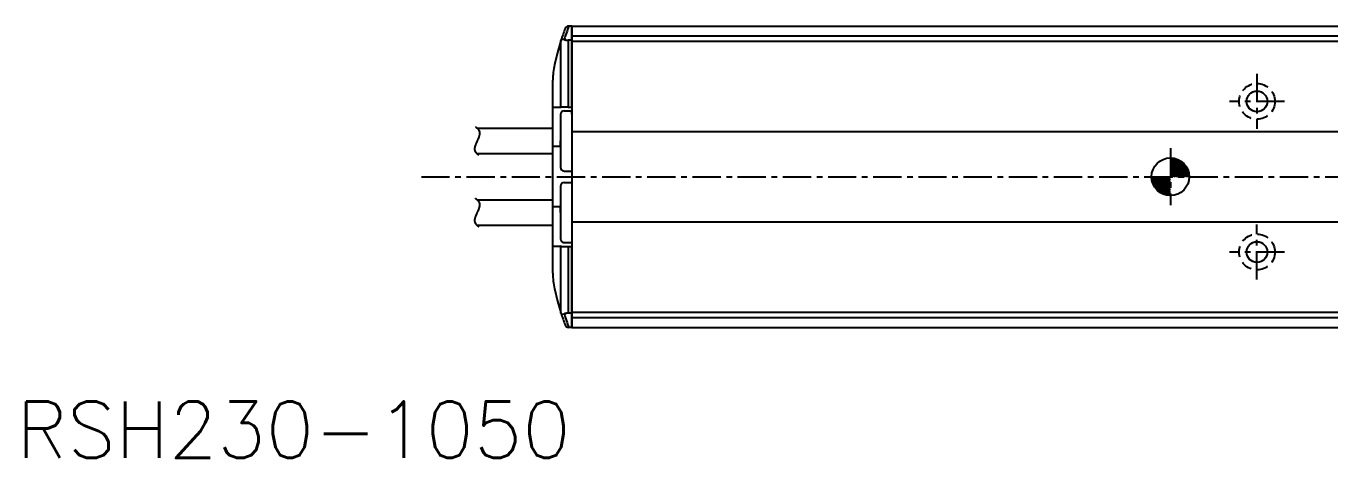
# Model space of a CAD drawing. Extents: x -693 to 850, y 35 to 506.
# Drawn here: x -649.3 to -303, y 34.6 to 149.3 of the extents above; entities that cross this region are included whole.
import ezdxf

# ---------------------------------------------------------------- set-up
doc = ezdxf.new("R2010")
doc.units = 0
doc.linetypes.add('CENTER', pattern=[12, 7.5, -1.5, 1.5, -1.5])
doc.linetypes.add('DASHED', pattern=[4.5, 3, -1.5])
doc.layers.get('0').update_dxf_attribs({"linetype": 'CONTINUOUS'})
doc.layers.add('CENTER', color=1, linetype='CENTER')
doc.styles.get("Standard").update_dxf_attribs({"font": 'txt.shx'})

# ---------------------------------------------------------------- blocks, each defined once
blk = doc.blocks.new('*X2')
at = {"color": 0}
for p, q in [((-345.42, 114.11), (-345.23, 114.3)), ((-345.42, 113.66), (-344.82, 114.26)), ((-345.42, 113.21), (-344.43, 114.2)), ((-345.42, 112.77), (-344.07, 114.12)), ((-345.42, 112.32), (-343.73, 114.01)), ((-345.42, 111.87), (-343.41, 113.88)), ((-345.42, 111.42), (-343.11, 113.74)), ((-345.42, 110.98), (-342.83, 113.57)), ((-345.42, 110.53), (-342.56, 113.4)), ((-345.42, 110.08), (-342.3, 113.21)), ((-345.42, 109.64), (-342.06, 113)), ((-345.31, 109.3), (-341.83, 112.78)), ((-344.86, 109.3), (-341.62, 112.55)), ((-344.42, 109.3), (-341.42, 112.3)), ((-343.97, 109.3), (-341.24, 112.03)), ((-343.52, 109.3), (-341.07, 111.76)), ((-343.07, 109.3), (-340.91, 111.46)), ((-342.63, 109.3), (-340.78, 111.15)), ((-342.18, 109.3), (-340.66, 110.82)), ((-350.42, 109.11), (-350.23, 109.3)), ((-350.39, 108.7), (-349.78, 109.3)), ((-350.32, 108.31), (-349.34, 109.3)), ((-350.24, 107.95), (-348.89, 109.3)), ((-350.13, 107.61), (-348.44, 109.3)), ((-350, 107.29), (-347.99, 109.3)), ((-349.86, 106.99), (-347.55, 109.3)), ((-349.7, 106.7), (-347.1, 109.3)), ((-349.52, 106.43), (-346.65, 109.3)), ((-349.33, 106.18), (-346.21, 109.3)), ((-349.12, 105.94), (-345.76, 109.3)), ((-348.9, 105.71), (-345.42, 109.19)), ((-348.67, 105.5), (-345.42, 108.74)), ((-348.42, 105.3), (-345.42, 108.29)), ((-348.16, 105.11), (-345.42, 107.85)), ((-347.88, 104.94), (-345.42, 107.4)), ((-341.73, 109.3), (-340.56, 110.47)), ((-341.29, 109.3), (-340.49, 110.1)), ((-340.84, 109.3), (-340.44, 109.7)), ((-347.58, 104.79), (-345.42, 106.95)), ((-347.27, 104.66), (-345.42, 106.51)), ((-346.94, 104.54), (-345.42, 106.06)), ((-346.59, 104.44), (-345.42, 105.61)), ((-346.22, 104.37), (-345.42, 105.16)), ((-345.82, 104.32), (-345.42, 104.72))]:
    blk.add_line(p, q, dxfattribs=at)

msp = doc.modelspace()

# ---------------------------------------------------------------- linework, layer by layer
at = {"color": 7, "linetype": 'CONTINUOUS'}
for p, q in [((-505.21, 149.3), (-505.15, 149.3)), ((-504.42, 149.3), (-505.15, 149.3)), ((-504.42, 149.3), (-504.42, 69.3)), ((-504.42, 149.3), (835.58, 149.3)), ((-504.42, 145.55), (-504.42, 149.3)), ((-507.31, 145.38), (-507.27, 145.51)), ((-504.42, 145.55), (-505.37, 145.55)), ((-505.37, 145.55), (-505.37, 127.8)), ((-504.42, 146.7), (835.58, 146.7)), ((-504.42, 127.8), (-504.42, 145.55)), ((-507.31, 127.8), (-507.31, 145.38)), ((-504.42, 145.3), (835.58, 145.3)), ((-509.42, 83.65), (-509.42, 134.95)), ((-509.42, 127.75), (-509.25, 127.8)), ((-509.25, 127.8), (-507.31, 127.8)), ((-507.42, 127.73), (-507.22, 127.8)), ((-507.42, 125.8), (-507.42, 111.8)), ((-505.37, 127.8), (-507.31, 127.8)), ((-506.42, 126.8), (-504.42, 126.8)), ((-505.37, 127.8), (-504.42, 127.8)), ((-504.42, 127.8), (-504.42, 126.82)), ((-504.42, 125.88), (-504.42, 126.82)), ((-504.42, 126.8), (-504.42, 110.8)), ((-504.42, 125.88), (-504.42, 125.35)), ((-529.51, 122.15), (-509.42, 122.15)), ((-504.42, 121.3), (835.58, 121.3)), ((-507.42, 117.3), (-507.42, 118.8)), ((-529.59, 115.45), (-509.42, 115.45)), ((-507.42, 117.3), (-509.42, 117.3)), ((-506.42, 110.8), (-504.42, 110.8)), ((-506.42, 107.8), (-504.42, 107.8)), ((-504.42, 107.8), (-504.42, 91.8)), ((-507.42, 106.8), (-507.42, 92.8)), ((-529.57, 103.2), (-509.42, 103.2)), ((-507.42, 101.3), (-509.42, 101.3)), ((-507.42, 99.8), (-507.42, 101.3)), ((-504.42, 97.3), (835.58, 97.3)), ((-529.55, 96.4), (-509.42, 96.4)), ((-509.25, 90.8), (-509.42, 90.86)), ((-507.31, 90.8), (-509.25, 90.8)), ((-507.22, 90.8), (-507.42, 90.88)), ((-507.31, 73.22), (-507.31, 90.8)), ((-507.31, 90.8), (-505.37, 90.8)), ((-506.42, 91.8), (-504.42, 91.8)), ((-505.37, 90.8), (-505.37, 73.05)), ((-505.37, 90.8), (-504.42, 90.8)), ((-504.42, 93.25), (-504.42, 92.73)), ((-504.42, 92.73), (-504.42, 91.79)), ((-504.42, 91.79), (-504.42, 90.8)), ((-504.42, 73.05), (-504.42, 90.8)), ((-507.27, 73.09), (-507.31, 73.22)), ((-504.42, 73.05), (-505.37, 73.05)), ((-504.42, 73.3), (835.58, 73.3)), ((-504.42, 69.3), (-504.42, 73.05)), ((-505.15, 69.3), (-505.21, 69.3)), ((-504.42, 69.3), (-505.15, 69.3)), ((-504.42, 71.9), (835.58, 71.9)), ((-504.42, 69.3), (835.58, 69.3))]:
    msp.add_line(p, q, dxfattribs=at)
for points in [[(-506.43, 145.73), (-506.64, 145.78), (-506.95, 145.78), (-507.17, 145.68), (-507.27, 145.51)], [(-507.31, 145.38), (-508.23, 142.29), (-509, 139.03)], [(-509, 79.58), (-508.23, 76.3), (-507.31, 73.22)], [(-507.27, 73.09), (-507.23, 72.99), (-507.08, 72.86), (-506.82, 72.81), (-506.43, 72.88)]]:
    msp.add_lwpolyline(points, dxfattribs=at)
for points in [[(-506.43, 145.72, 0), (-506.42, 145.72, 0), (-506.42, 145.72, 0), (-506.41, 145.72, 0), (-506.4, 145.72, 0), (-506.39, 145.71, 0), (-506.39, 145.71, 0), (-506.38, 145.71, 0), (-506.37, 145.7, 0), (-506.36, 145.7, 0), (-506.36, 145.7, 0), (-506.35, 145.7, 0), (-506.34, 145.69, 0), (-506.33, 145.69, 0), (-506.32, 145.69, 0), (-506.32, 145.69, 0), (-506.31, 145.69, 0), (-506.3, 145.68, 0), (-506.29, 145.68, 0), (-506.29, 145.68, 0), (-506.28, 145.68, 0), (-506.27, 145.67, 0), (-506.26, 145.67, 0), (-506.25, 145.67, 0), (-506.25, 145.67, 0), (-506.24, 145.66, 0), (-506.23, 145.66, 0), (-506.22, 145.66, 0), (-506.21, 145.66, 0), (-506.21, 145.66, 0), (-506.2, 145.65, 0), (-506.19, 145.65, 0), (-506.18, 145.65, 0), (-506.18, 145.65, 0), (-506.17, 145.65, 0), (-506.16, 145.64, 0), (-506.15, 145.64, 0), (-506.14, 145.64, 0), (-506.13, 145.64, 0), (-506.13, 145.63, 0), (-506.12, 145.63, 0), (-506.11, 145.63, 0), (-506.1, 145.63, 0), (-506.1, 145.63, 0), (-506.09, 145.63, 0), (-506.08, 145.62, 0), (-506.07, 145.62, 0), (-506.06, 145.62, 0), (-506.05, 145.62, 0), (-506.05, 145.62, 0), (-506.04, 145.62, 0), (-506.03, 145.61, 0), (-506.02, 145.61, 0), (-506.01, 145.61, 0), (-506, 145.61, 0), (-506, 145.61, 0), (-505.99, 145.6, 0), (-505.98, 145.6, 0), (-505.97, 145.6, 0), (-505.96, 145.6, 0), (-505.95, 145.6, 0), (-505.95, 145.6, 0), (-505.94, 145.6, 0), (-505.93, 145.59, 0), (-505.92, 145.59, 0), (-505.91, 145.59, 0), (-505.9, 145.59, 0), (-505.89, 145.59, 0), (-505.89, 145.59, 0), (-505.88, 145.59, 0), (-505.87, 145.59, 0), (-505.86, 145.58, 0), (-505.85, 145.58, 0), (-505.84, 145.58, 0), (-505.84, 145.58, 0), (-505.83, 145.58, 0), (-505.82, 145.58, 0), (-505.81, 145.58, 0), (-505.8, 145.58, 0), (-505.79, 145.57, 0), (-505.78, 145.57, 0), (-505.78, 145.57, 0), (-505.77, 145.57, 0), (-505.76, 145.57, 0), (-505.75, 145.57, 0), (-505.74, 145.57, 0), (-505.73, 145.57, 0), (-505.72, 145.57, 0), (-505.72, 145.57, 0), (-505.71, 145.56, 0), (-505.7, 145.56, 0), (-505.69, 145.56, 0), (-505.68, 145.56, 0), (-505.67, 145.56, 0), (-505.66, 145.56, 0), (-505.65, 145.56, 0), (-505.65, 145.56, 0), (-505.64, 145.56, 0), (-505.63, 145.56, 0), (-505.62, 145.56, 0), (-505.61, 145.56, 0), (-505.6, 145.56, 0), (-505.59, 145.56, 0), (-505.58, 145.56, 0), (-505.58, 145.56, 0), (-505.57, 145.55, 0), (-505.56, 145.55, 0), (-505.55, 145.55, 0), (-505.54, 145.55, 0), (-505.53, 145.55, 0), (-505.52, 145.55, 0), (-505.52, 145.55, 0), (-505.51, 145.55, 0), (-505.5, 145.55, 0), (-505.49, 145.55, 0), (-505.48, 145.55, 0), (-505.47, 145.55, 0), (-505.46, 145.55, 0), (-505.45, 145.55, 0), (-505.45, 145.55, 0), (-505.44, 145.55, 0), (-505.43, 145.55, 0), (-505.42, 145.55, 0), (-505.41, 145.55, 0), (-505.4, 145.55, 0), (-505.39, 145.55, 0), (-505.38, 145.55, 0), (-505.37, 145.55, 0), (-505.37, 145.55, 0)], [(-505.37, 73.05, 0), (-505.37, 73.05, 0), (-505.38, 73.05, 0), (-505.39, 73.05, 0), (-505.4, 73.05, 0), (-505.41, 73.05, 0), (-505.42, 73.05, 0), (-505.43, 73.05, 0), (-505.44, 73.05, 0), (-505.45, 73.05, 0), (-505.45, 73.05, 0), (-505.46, 73.05, 0), (-505.47, 73.05, 0), (-505.48, 73.05, 0), (-505.49, 73.05, 0), (-505.5, 73.05, 0), (-505.51, 73.05, 0), (-505.52, 73.05, 0), (-505.52, 73.05, 0), (-505.53, 73.05, 0), (-505.54, 73.05, 0), (-505.55, 73.05, 0), (-505.56, 73.05, 0), (-505.57, 73.05, 0), (-505.58, 73.05, 0), (-505.58, 73.05, 0), (-505.59, 73.05, 0), (-505.6, 73.05, 0), (-505.61, 73.05, 0), (-505.62, 73.04, 0), (-505.63, 73.04, 0), (-505.64, 73.04, 0), (-505.65, 73.04, 0), (-505.65, 73.04, 0), (-505.66, 73.04, 0), (-505.67, 73.04, 0), (-505.68, 73.04, 0), (-505.69, 73.04, 0), (-505.7, 73.04, 0), (-505.71, 73.04, 0), (-505.72, 73.04, 0), (-505.72, 73.04, 0), (-505.73, 73.03, 0), (-505.74, 73.03, 0), (-505.75, 73.03, 0), (-505.76, 73.03, 0), (-505.77, 73.03, 0), (-505.78, 73.03, 0), (-505.78, 73.03, 0), (-505.79, 73.03, 0), (-505.8, 73.03, 0), (-505.81, 73.03, 0), (-505.82, 73.02, 0), (-505.83, 73.02, 0), (-505.84, 73.02, 0), (-505.84, 73.02, 0), (-505.85, 73.02, 0), (-505.86, 73.02, 0), (-505.87, 73.02, 0), (-505.88, 73.02, 0), (-505.89, 73.01, 0), (-505.89, 73.01, 0), (-505.9, 73.01, 0), (-505.91, 73.01, 0), (-505.92, 73.01, 0), (-505.93, 73.01, 0), (-505.94, 73.01, 0), (-505.95, 73, 0), (-505.95, 73, 0), (-505.96, 73, 0), (-505.97, 73, 0), (-505.98, 73, 0), (-505.99, 73, 0), (-506, 73, 0), (-506, 72.99, 0), (-506.01, 72.99, 0), (-506.02, 72.99, 0), (-506.03, 72.99, 0), (-506.04, 72.99, 0), (-506.05, 72.99, 0), (-506.05, 72.98, 0), (-506.06, 72.98, 0), (-506.07, 72.98, 0), (-506.08, 72.98, 0), (-506.09, 72.98, 0), (-506.1, 72.97, 0), (-506.1, 72.97, 0), (-506.11, 72.97, 0), (-506.12, 72.97, 0), (-506.13, 72.97, 0), (-506.13, 72.97, 0), (-506.14, 72.96, 0), (-506.15, 72.96, 0), (-506.16, 72.96, 0), (-506.17, 72.96, 0), (-506.18, 72.95, 0), (-506.18, 72.95, 0), (-506.19, 72.95, 0), (-506.2, 72.95, 0), (-506.21, 72.95, 0), (-506.21, 72.94, 0), (-506.22, 72.94, 0), (-506.23, 72.94, 0), (-506.24, 72.94, 0), (-506.25, 72.94, 0), (-506.25, 72.93, 0), (-506.26, 72.93, 0), (-506.27, 72.93, 0), (-506.28, 72.93, 0), (-506.29, 72.92, 0), (-506.29, 72.92, 0), (-506.3, 72.92, 0), (-506.31, 72.92, 0), (-506.32, 72.91, 0), (-506.32, 72.91, 0), (-506.33, 72.91, 0), (-506.34, 72.91, 0), (-506.35, 72.91, 0), (-506.36, 72.9, 0), (-506.36, 72.9, 0), (-506.37, 72.9, 0), (-506.38, 72.9, 0), (-506.39, 72.89, 0), (-506.39, 72.89, 0), (-506.4, 72.89, 0), (-506.41, 72.88, 0), (-506.42, 72.88, 0), (-506.42, 72.88, 0), (-506.43, 72.88, 0)]]:
    msp.add_polyline3d(points, dxfattribs=at)
at = {"color": 7}
for points in [[(-529.12, 114.98, 0), (-529.15, 115.02, 0), (-529.19, 115.05, 0), (-529.22, 115.08, 0), (-529.25, 115.11, 0), (-529.28, 115.14, 0), (-529.32, 115.17, 0), (-529.35, 115.2, 0), (-529.38, 115.23, 0), (-529.41, 115.26, 0), (-529.45, 115.3, 0), (-529.48, 115.33, 0), (-529.51, 115.36, 0), (-529.54, 115.39, 0), (-529.57, 115.43, 0), (-529.6, 115.46, 0), (-529.63, 115.49, 0), (-529.66, 115.53, 0), (-529.69, 115.56, 0), (-529.72, 115.6, 0), (-529.74, 115.63, 0), (-529.77, 115.67, 0), (-529.8, 115.7, 0), (-529.82, 115.74, 0), (-529.85, 115.77, 0), (-529.87, 115.81, 0), (-529.89, 115.85, 0), (-529.91, 115.88, 0), (-529.94, 115.92, 0), (-529.96, 115.96, 0), (-529.98, 116, 0), (-529.99, 116.03, 0), (-530.01, 116.07, 0), (-530.02, 116.11, 0), (-530.04, 116.15, 0), (-530.05, 116.19, 0), (-530.06, 116.23, 0), (-530.08, 116.27, 0), (-530.09, 116.31, 0), (-530.09, 116.34, 0), (-530.1, 116.39, 0), (-530.11, 116.43, 0), (-530.11, 116.47, 0), (-530.12, 116.51, 0), (-530.12, 116.55, 0), (-530.12, 116.59, 0), (-530.13, 116.63, 0), (-530.13, 116.67, 0), (-530.13, 116.71, 0), (-530.12, 116.76, 0), (-530.12, 116.8, 0), (-530.12, 116.84, 0), (-530.12, 116.88, 0), (-530.11, 116.93, 0), (-530.11, 116.97, 0), (-530.1, 117.01, 0), (-530.09, 117.06, 0), (-530.09, 117.1, 0), (-530.08, 117.14, 0), (-530.07, 117.19, 0), (-530.06, 117.23, 0), (-530.05, 117.27, 0), (-530.04, 117.32, 0), (-530.03, 117.36, 0), (-530.01, 117.41, 0), (-530, 117.45, 0), (-529.99, 117.5, 0), (-529.98, 117.54, 0), (-529.96, 117.59, 0), (-529.95, 117.63, 0), (-529.93, 117.68, 0), (-529.91, 117.72, 0), (-529.9, 117.77, 0), (-529.88, 117.81, 0), (-529.87, 117.86, 0), (-529.85, 117.9, 0), (-529.83, 117.95, 0), (-529.81, 117.99, 0), (-529.79, 118.04, 0), (-529.77, 118.09, 0), (-529.75, 118.13, 0), (-529.74, 118.18, 0), (-529.72, 118.22, 0), (-529.7, 118.27, 0), (-529.68, 118.31, 0), (-529.65, 118.36, 0), (-529.63, 118.41, 0), (-529.61, 118.45, 0), (-529.59, 118.5, 0), (-529.57, 118.55, 0), (-529.55, 118.59, 0), (-529.53, 118.64, 0), (-529.51, 118.68, 0), (-529.49, 118.73, 0), (-529.47, 118.78, 0), (-529.45, 118.82, 0), (-529.42, 118.87, 0), (-529.4, 118.91, 0), (-529.38, 118.96, 0), (-529.36, 119.01, 0), (-529.34, 119.05, 0), (-529.32, 119.1, 0), (-529.3, 119.14, 0), (-529.28, 119.19, 0), (-529.26, 119.24, 0), (-529.24, 119.28, 0), (-529.22, 119.33, 0), (-529.2, 119.37, 0), (-529.18, 119.42, 0), (-529.16, 119.46, 0), (-529.14, 119.51, 0), (-529.12, 119.55, 0), (-529.1, 119.6, 0), (-529.08, 119.64, 0), (-529.07, 119.69, 0), (-529.05, 119.73, 0), (-529.03, 119.78, 0), (-529.01, 119.82, 0), (-529, 119.87, 0), (-528.98, 119.91, 0), (-528.97, 119.96, 0), (-528.95, 120, 0), (-528.94, 120.04, 0), (-528.93, 120.09, 0), (-528.91, 120.13, 0), (-528.9, 120.17, 0), (-528.89, 120.22, 0), (-528.88, 120.26, 0), (-528.87, 120.3, 0), (-528.86, 120.35, 0), (-528.85, 120.39, 0), (-528.84, 120.43, 0), (-528.83, 120.47, 0), (-528.82, 120.52, 0), (-528.82, 120.56, 0), (-528.81, 120.6, 0), (-528.81, 120.64, 0), (-528.8, 120.68, 0), (-528.8, 120.72, 0), (-528.8, 120.77, 0), (-528.79, 120.81, 0), (-528.79, 120.85, 0), (-528.79, 120.89, 0), (-528.8, 120.93, 0), (-528.8, 120.97, 0), (-528.8, 121, 0), (-528.8, 121.04, 0), (-528.81, 121.08, 0), (-528.82, 121.12, 0), (-528.82, 121.16, 0), (-528.83, 121.2, 0), (-528.84, 121.24, 0), (-528.85, 121.27, 0), (-528.86, 121.31, 0), (-528.87, 121.35, 0), (-528.89, 121.39, 0), (-528.9, 121.42, 0), (-528.92, 121.46, 0), (-528.94, 121.49, 0), (-528.96, 121.53, 0), (-528.97, 121.56, 0), (-529, 121.6, 0), (-529.02, 121.63, 0), (-529.04, 121.67, 0), (-529.07, 121.7, 0), (-529.09, 121.73, 0), (-529.12, 121.77, 0), (-529.14, 121.8, 0), (-529.17, 121.83, 0), (-529.2, 121.87, 0), (-529.23, 121.9, 0), (-529.26, 121.93, 0), (-529.29, 121.96, 0), (-529.33, 121.99, 0), (-529.36, 122.02, 0), (-529.39, 122.05, 0), (-529.42, 122.08, 0), (-529.46, 122.11, 0), (-529.49, 122.14, 0), (-529.53, 122.17, 0), (-529.57, 122.2, 0), (-529.6, 122.23, 0), (-529.64, 122.26, 0), (-529.67, 122.28, 0), (-529.71, 122.31, 0), (-529.75, 122.34, 0), (-529.78, 122.36, 0), (-529.82, 122.39, 0), (-529.86, 122.42, 0), (-529.89, 122.44, 0), (-529.93, 122.47, 0), (-529.96, 122.49, 0)], [(-529.12, 95.99, 0), (-529.15, 96.02, 0), (-529.19, 96.05, 0), (-529.22, 96.08, 0), (-529.25, 96.11, 0), (-529.28, 96.14, 0), (-529.32, 96.17, 0), (-529.35, 96.2, 0), (-529.38, 96.23, 0), (-529.41, 96.26, 0), (-529.45, 96.3, 0), (-529.48, 96.33, 0), (-529.51, 96.36, 0), (-529.54, 96.39, 0), (-529.57, 96.43, 0), (-529.6, 96.46, 0), (-529.63, 96.49, 0), (-529.66, 96.53, 0), (-529.69, 96.56, 0), (-529.72, 96.6, 0), (-529.74, 96.63, 0), (-529.77, 96.67, 0), (-529.8, 96.7, 0), (-529.82, 96.74, 0), (-529.85, 96.77, 0), (-529.87, 96.81, 0), (-529.89, 96.85, 0), (-529.91, 96.88, 0), (-529.94, 96.92, 0), (-529.96, 96.96, 0), (-529.98, 97, 0), (-529.99, 97.03, 0), (-530.01, 97.07, 0), (-530.02, 97.11, 0), (-530.04, 97.15, 0), (-530.05, 97.19, 0), (-530.06, 97.23, 0), (-530.08, 97.27, 0), (-530.09, 97.31, 0), (-530.09, 97.35, 0), (-530.1, 97.39, 0), (-530.11, 97.43, 0), (-530.11, 97.47, 0), (-530.12, 97.51, 0), (-530.12, 97.55, 0), (-530.12, 97.59, 0), (-530.13, 97.63, 0), (-530.13, 97.67, 0), (-530.13, 97.71, 0), (-530.12, 97.76, 0), (-530.12, 97.8, 0), (-530.12, 97.84, 0), (-530.12, 97.88, 0), (-530.11, 97.93, 0), (-530.11, 97.97, 0), (-530.1, 98.01, 0), (-530.09, 98.06, 0), (-530.09, 98.1, 0), (-530.08, 98.14, 0), (-530.07, 98.19, 0), (-530.06, 98.23, 0), (-530.05, 98.27, 0), (-530.04, 98.32, 0), (-530.03, 98.36, 0), (-530.01, 98.41, 0), (-530, 98.45, 0), (-529.99, 98.5, 0), (-529.98, 98.54, 0), (-529.96, 98.59, 0), (-529.95, 98.63, 0), (-529.93, 98.68, 0), (-529.91, 98.72, 0), (-529.9, 98.77, 0), (-529.88, 98.81, 0), (-529.87, 98.86, 0), (-529.85, 98.9, 0), (-529.83, 98.95, 0), (-529.81, 98.99, 0), (-529.79, 99.04, 0), (-529.77, 99.09, 0), (-529.75, 99.13, 0), (-529.74, 99.18, 0), (-529.72, 99.22, 0), (-529.7, 99.27, 0), (-529.68, 99.32, 0), (-529.65, 99.36, 0), (-529.63, 99.41, 0), (-529.61, 99.45, 0), (-529.59, 99.5, 0), (-529.57, 99.55, 0), (-529.55, 99.59, 0), (-529.53, 99.64, 0), (-529.51, 99.68, 0), (-529.49, 99.73, 0), (-529.47, 99.78, 0), (-529.45, 99.82, 0), (-529.42, 99.87, 0), (-529.4, 99.91, 0), (-529.38, 99.96, 0), (-529.36, 100.01, 0), (-529.34, 100.05, 0), (-529.32, 100.1, 0), (-529.3, 100.14, 0), (-529.28, 100.19, 0), (-529.26, 100.24, 0), (-529.24, 100.28, 0), (-529.22, 100.33, 0), (-529.2, 100.37, 0), (-529.18, 100.42, 0), (-529.16, 100.46, 0), (-529.14, 100.51, 0), (-529.12, 100.55, 0), (-529.1, 100.6, 0), (-529.08, 100.64, 0), (-529.07, 100.69, 0), (-529.05, 100.73, 0), (-529.03, 100.78, 0), (-529.01, 100.82, 0), (-529, 100.87, 0), (-528.98, 100.91, 0), (-528.97, 100.96, 0), (-528.95, 101, 0), (-528.94, 101.04, 0), (-528.93, 101.09, 0), (-528.91, 101.13, 0), (-528.9, 101.17, 0), (-528.89, 101.22, 0), (-528.88, 101.26, 0), (-528.87, 101.3, 0), (-528.86, 101.35, 0), (-528.85, 101.39, 0), (-528.84, 101.43, 0), (-528.83, 101.47, 0), (-528.82, 101.52, 0), (-528.82, 101.56, 0), (-528.81, 101.6, 0), (-528.81, 101.64, 0), (-528.8, 101.68, 0), (-528.8, 101.72, 0), (-528.8, 101.77, 0), (-528.79, 101.81, 0), (-528.79, 101.85, 0), (-528.79, 101.89, 0), (-528.8, 101.93, 0), (-528.8, 101.97, 0), (-528.8, 102, 0), (-528.8, 102.04, 0), (-528.81, 102.08, 0), (-528.82, 102.12, 0), (-528.82, 102.16, 0), (-528.83, 102.2, 0), (-528.84, 102.24, 0), (-528.85, 102.27, 0), (-528.86, 102.31, 0), (-528.87, 102.35, 0), (-528.89, 102.39, 0), (-528.9, 102.42, 0), (-528.92, 102.46, 0), (-528.94, 102.49, 0), (-528.96, 102.53, 0), (-528.97, 102.56, 0), (-529, 102.6, 0), (-529.02, 102.63, 0), (-529.04, 102.67, 0), (-529.07, 102.7, 0), (-529.09, 102.73, 0), (-529.12, 102.77, 0), (-529.14, 102.8, 0), (-529.17, 102.83, 0), (-529.2, 102.87, 0), (-529.23, 102.9, 0), (-529.26, 102.93, 0), (-529.29, 102.96, 0), (-529.33, 102.99, 0), (-529.36, 103.02, 0), (-529.39, 103.05, 0), (-529.42, 103.08, 0), (-529.46, 103.11, 0), (-529.49, 103.14, 0), (-529.53, 103.17, 0), (-529.57, 103.2, 0), (-529.6, 103.23, 0), (-529.64, 103.26, 0), (-529.67, 103.28, 0), (-529.71, 103.31, 0), (-529.75, 103.34, 0), (-529.78, 103.36, 0), (-529.82, 103.39, 0), (-529.86, 103.42, 0), (-529.89, 103.44, 0), (-529.93, 103.47, 0), (-529.96, 103.49, 0)]]:
    msp.add_polyline3d(points, dxfattribs=at)
at = {"color": 3, "linetype": 'DASHED'}
for centre in [(-322.42, 129.3), (-322.42, 89.3)]:
    msp.add_circle(centre, 4.75, dxfattribs=at)
at = {"color": 7, "linetype": 'CONTINUOUS'}
for centre, radius in [((-322.42, 129.3), 2.75), ((-345.42, 109.3), 5), ((-322.42, 89.3), 2.75)]:
    msp.add_circle(centre, radius, dxfattribs=at)
for centre, radius, start, end in [((-450.26, 127.67), 59, 158.4891, 162.1774), ((-505.21, 148.3), 1, 90, 158.6289), ((-450.26, 126.8), 60, 158.6289, 161.8332), ((-489.42, 134.95), 20, 168.2428, 180), ((-506.42, 125.8), 1, 90, 180), ((-506.42, 111.8), 1, 180, 270), ((-506.42, 106.8), 1, 90, 180), ((-506.42, 92.8), 1, 180, 270), ((-489.42, 83.65), 20, 180, 191.7572), ((-450.26, 91.8), 60, 198.1668, 201.3711), ((-450.26, 90.93), 59, 197.8226, 201.5109), ((-505.21, 70.3), 1, 201.3711, 270)]:
    msp.add_arc(centre, radius, start, end, dxfattribs=at)
at = {"layer": 'CENTER', "color": 1, "linetype": 'CENTER'}
for p, q in [((-322.42, 136.59), (-322.42, 122.01)), ((-315.13, 129.3), (-329.71, 129.3)), ((-345.42, 116.84), (-345.42, 101.76)), ((-544.34, 109.3), (846.8, 109.3)), ((-322.42, 82.01), (-322.42, 96.59)), ((-315.13, 89.3), (-329.71, 89.3))]:
    msp.add_line(p, q, dxfattribs=at)

# ---------------------------------------------------------------- block references
at = {"color": 7, "linetype": 'CONTINUOUS'}
msp.add_blockref('*X2', (0, 0), dxfattribs=at)

# ---------------------------------------------------------------- texts
msp.add_text('RSH230-1050', height=15, dxfattribs=at).set_placement((-651.89, 34.63))

doc.saveas('drawing.dxf')
